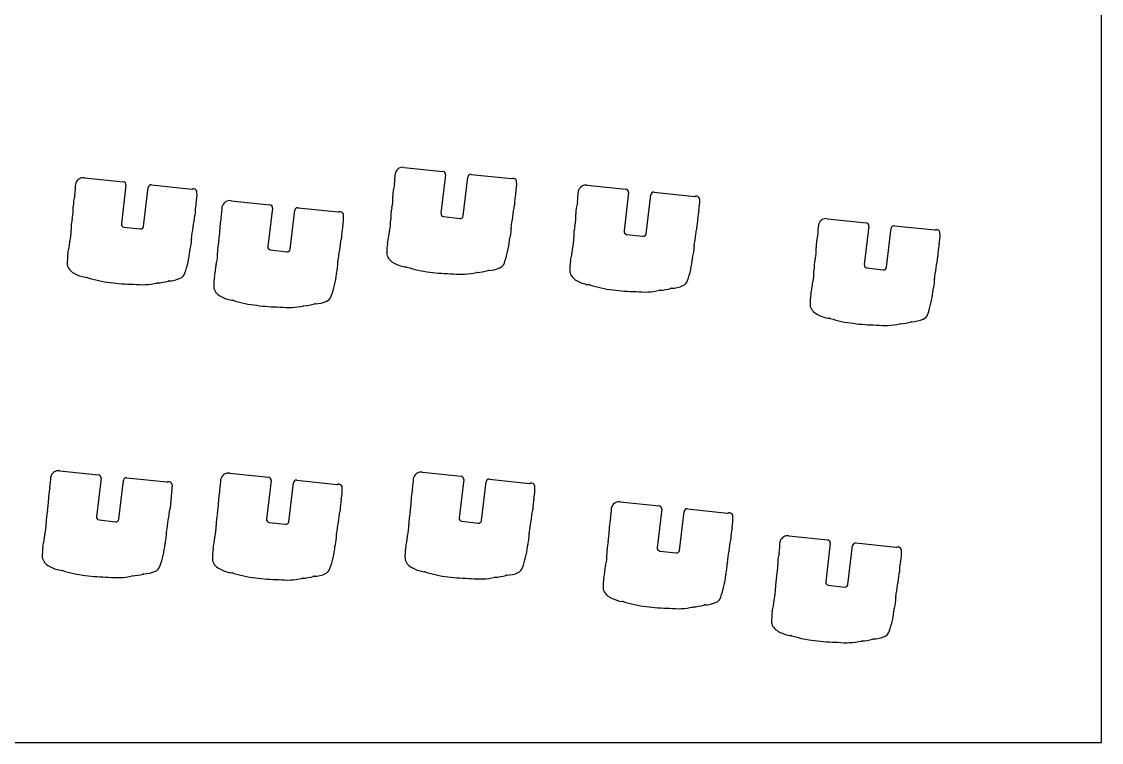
# Model space of a CAD drawing. Extents: x 0 to 821, y 0 to 548.
# Drawn here: x 675.9 to 820.6, y 0 to 96.6 of the extents above; entities that cross this region are included whole.
import ezdxf

# ---------------------------------------------------------------- set-up
doc = ezdxf.new("R2010")
doc.units = 0
doc.layers.add('WHITE', color=7, linetype='CONTINUOUS')

msp = doc.modelspace()

# ---------------------------------------------------------------- linework, layer by layer
at = {"layer": 'WHITE', "linetype": 'CONTINUOUS'}
for p, q in [((820.574183, 0), (820.574183, 548.229817)), ((727.174833, 77.039981), (732.354345, 76.499991)), ((684.353925, 75.639981), (689.533437, 75.099991)), ((732.714833, 76.049981), (732.095063, 70.900024)), ((735.074833, 70.539981), (735.694458, 75.749976)), ((736.134833, 76.099981), (741.525053, 75.539954)), ((689.893925, 74.649981), (689.274154, 69.500024)), ((692.253925, 69.139981), (692.87355, 74.349976)), ((693.313925, 74.699981), (698.704099, 74.139965)), ((751.695287, 74.649981), (756.875287, 74.109981)), ((703.974379, 72.569981), (709.163891, 72.029991)), ((757.235287, 73.669981), (756.615287, 68.519981)), ((759.595287, 68.159981), (760.214913, 73.369976)), ((760.655287, 73.719981), (766.055637, 73.159993)), ((709.524379, 71.579981), (708.904876, 66.429952)), ((711.884379, 66.069981), (712.504004, 71.289976)), ((712.944379, 71.639981), (718.334599, 71.069954)), ((732.444833, 70.449981), (734.624833, 70.189981)), ((783.885741, 70.159981), (789.075243, 69.620007)), ((689.623925, 69.049981), (691.803925, 68.789981)), ((756.965287, 68.069981), (759.145287, 67.809981)), ((789.425741, 69.179981), (788.805741, 64.029981)), ((791.785741, 63.669981), (792.415367, 68.879976)), ((792.855741, 69.229981), (798.246091, 68.669993)), ((709.254379, 65.989981), (711.434792, 65.729958)), ((789.155741, 63.579981), (791.346239, 63.319955)), ((681.013925, 36.379981), (686.204298, 35.839982)), ((729.604833, 36.199981), (734.795207, 35.659982)), ((686.553925, 35.399981), (685.933426, 30.240005)), ((688.913925, 29.889981), (689.54355, 35.099976)), ((689.983925, 35.449981), (695.373927, 34.88998)), ((703.794379, 36.059981), (708.983881, 35.520007)), ((709.334379, 35.079981), (708.714379, 29.929981)), ((711.694379, 29.569981), (712.324004, 34.779976)), ((712.764379, 35.129981), (718.154729, 34.569993)), ((735.144833, 35.219981), (734.534995, 30.060045)), ((737.504833, 29.709981), (738.134458, 34.919976)), ((738.574833, 35.269981), (743.96442, 34.710034)), ((696.07422, 34.489959), (695.804114, 31.370019)), ((756.115428, 32.22995), (761.325287, 31.679981)), ((761.685387, 31.23997), (761.065287, 26.089981)), ((764.045287, 25.729981), (764.665287, 30.939981)), ((765.104913, 31.289979), (770.495287, 30.729981)), ((686.283925, 29.799981), (688.473553, 29.539978)), ((709.064379, 29.479981), (711.254876, 29.219955)), ((734.874833, 29.619981), (737.064462, 29.359978)), ((778.715741, 27.659981), (783.906115, 27.119982)), ((784.255741, 26.679981), (783.635242, 21.520005)), ((786.615741, 21.169981), (787.245367, 26.379976)), ((787.685741, 26.729981), (793.075329, 26.170034)), ((761.415287, 25.639981), (763.595287, 25.379981)), ((783.985741, 21.079981), (786.17537, 20.819978)), ((0, 0), (820.574183, 0))]:
    msp.add_line(p, q, dxfattribs=at)
for centre, radius, start, end in [((726.986833, 76.011281), 1.0457, 79.643208, 159.938), ((684.165925, 74.611281), 1.0457, 79.643208, 159.938), ((694.892833, 78.221981), 31.1534, -6.362, -3.610692), ((726.386566, 76.242875), 0.402578, 161.593059, 177.555808), ((732.314774, 76.098899), 0.403039, -6.971426, 84.365448), ((736.093833, 75.699481), 0.402554, 84.154877, 172.794), ((741.566833, 75.940081), 0.402302, -95.961, -75.835536), ((741.767608, 75.099231), 0.462232, 19.039578, 102.789666), ((741.823833, 75.123981), 0.401041, 2.283366, 18.3175), ((652.071925, 76.821981), 31.1534, -6.362, -3.610692), ((683.565657, 74.842875), 0.402578, 161.593059, 177.555808), ((689.493865, 74.698899), 0.403039, -6.971426, 84.365448), ((693.272925, 74.299481), 0.402554, 84.154877, 172.794), ((698.745925, 74.539381), 0.4016, -95.978, -75.8111), ((698.9467, 73.699231), 0.462232, 19.039578, 102.789666), ((699.002925, 73.723981), 0.401041, 2.283366, 18.3175), ((731.102962, 73.280755), 5.448618, 164.793049, 181.059961), ((725.451684, 74.80137), 0.403924, -13.079489, -4.471653), ((736.153472, 74.767001), 6.082589, -11.445096, 3.515359), ((719.414486, 75.852717), 31.1534, -6.381869, -3.630558), ((750.900287, 73.831381), 0.397904, 156.513963, 172.982), ((751.507287, 73.631081), 1.0361, 79.54578, 159.734), ((756.835287, 73.709981), 0.401995, -5.710593, 84.2894), ((688.282054, 71.880755), 5.448618, 164.793049, 181.059961), ((682.630776, 73.40137), 0.403924, -13.079489, -4.471653), ((693.332564, 73.367001), 6.082589, -11.445096, 3.515359), ((703.793379, 71.539281), 1.04656, 80.039912, 159.253), ((718.064833, 73.074881), 7.59118, -11.05, 0.793148), ((748.705833, 72.096981), 6.75116, 167.484, 180.653163), ((749.974105, 72.425235), 0.402285, -13.688634, -5.042203), ((760.614287, 73.319481), 0.402554, 84.154877, 172.794), ((766.089739, 73.559628), 0.401087, -94.877425, -76.269606), ((766.287505, 72.708035), 0.473216, 18.725972, 102.517873), ((760.675724, 72.416591), 6.088803, -11.814367, 3.233671), ((766.355069, 72.735172), 0.400537, 3.560969, 18.15237), ((675.243925, 71.674881), 7.59118, -11.05, 0.793148), ((705.884925, 70.696981), 6.75116, 167.484, 180.653163), ((671.70248, 73.758169), 31.1537, -6.35452, -3.622156), ((703.195651, 71.782388), 0.401777, 161.478584, 178.915962), ((709.12432, 71.628899), 0.403039, -6.971426, 84.365448), ((712.903379, 71.239481), 0.402554, 84.154877, 172.794), ((718.376379, 71.470081), 0.402302, -95.961, -75.835536), ((718.577154, 70.629231), 0.462232, 19.039578, 102.789666), ((732.105833, 70.155181), 6.75135, 167.469835, 180.893), ((732.488833, 70.845181), 0.397571, 172.071, 263.647079), ((-1302.400113, 378.290687), 2067.169147, -8.607733, -8.521765), ((741.60703, 72.047188), 0.349052, -13.28016, -4.46416), ((755.62478, 70.901997), 5.450227, 164.810362, 181.071991), ((773.22504, 69.706369), 6.75008, 167.477331, 180.563521), ((689.284925, 68.755181), 6.75135, 167.469835, 180.893), ((689.667925, 69.445181), 0.397571, 172.071, 263.647079), ((-1345.221021, 376.890687), 2067.169147, -8.607733, -8.521765), ((698.786121, 70.647188), 0.349052, -13.28016, -4.46416), ((707.913947, 68.821572), 5.450411, 164.806259, 181.172858), ((702.264531, 70.350556), 0.402285, -14.469939, -5.775128), ((712.963531, 70.29963), 6.082603, -11.471099, 3.491024), ((718.633496, 70.651279), 0.401787, 2.67242, 18.688477), ((719.645353, 69.903049), 5.71184, -14.115389, 1.473837), ((734.674833, 70.589981), 0.403113, -97.125, -7.125016), ((742.584056, 70.684499), 7.59233, -11.044656, 0.871889), ((-1277.93769, 375.529078), 2067.179729, -8.596991, -8.511012), ((766.126492, 69.601723), 0.350886, -2.318603, 6.259547), ((783.099368, 69.377275), 0.393631, 161.8385, 178.149871), ((783.699741, 69.136781), 1.03988, 79.697125, 159.558), ((789.035679, 69.228887), 0.393116, -7.146531, 84.223818), ((676.824444, 68.503049), 5.71184, -14.115389, 1.473837), ((691.853925, 69.189981), 0.403113, -97.125, -7.125016), ((694.874222, 68.604079), 7.591195, -11.043095, 0.799546), ((725.513718, 67.624507), 6.75008, 167.461144, 180.547666), ((715.542272, 69.208753), 9.662447, -13.824154, -4.504138), ((725.573833, 68.414281), 0.400646, 166.169743, 174.891), ((736.505166, 68.737601), 4.980199, -16.29811, 1.063378), ((741.884667, 68.863137), 0.401528, 174.734848, 184.730248), ((756.626287, 67.765181), 6.75135, 167.469, 180.893), ((757.015287, 68.469981), 0.403113, 172.875, 262.874984), ((759.195287, 68.209981), 0.403113, -97.125, -7.125016), ((751.633356, 71.554719), 31.1479, -6.737958, -3.985189), ((792.814741, 68.829481), 0.402554, 84.154877, 172.794), ((798.280741, 69.069581), 0.401087, -94.956, -76.260594), ((798.480802, 68.222798), 0.469087, 18.285208, 102.911196), ((792.876235, 67.926064), 6.078852, -11.828907, 3.243485), ((798.547522, 68.245631), 0.398573, 3.505356, 18.177819), ((672.971925, 67.767081), 9.40941, -13.691, -4.370984), ((682.752925, 67.014281), 0.400646, 166.169743, 174.891), ((693.684257, 67.337601), 4.980199, -16.29811, 1.063378), ((699.063759, 67.463137), 0.401528, 174.734848, 184.730248), ((708.915379, 65.685181), 6.75135, 167.469, 180.893), ((-1325.590567, 373.830687), 2067.169147, -8.607733, -8.521765), ((718.417916, 67.582931), 0.34679, -12.646467, -3.793467), ((733.804566, 65.674147), 8.963946, 172.140083, 181.688696), ((729.267833, 68.424381), 12.0621, -20.247388, -5.492), ((741.676946, 67.244468), 0.40319, 166.296604, 176.375608), ((744.165711, 67.521671), 5.71172, -14.10248, 1.38735), ((787.828422, 66.446753), 5.454064, 165.199869, 181.436842), ((782.174004, 67.939549), 0.394089, -14.634352, -5.733852), ((805.415494, 65.216369), 6.75008, 167.477331, 180.563521), ((690.982925, 64.250681), 8.96209, 171.728534, 181.539), ((686.438433, 66.987435), 12.067165, -20.051472, -5.31342), ((698.85616, 65.844969), 0.40319, 166.369851, 176.445046), ((696.454803, 65.441671), 5.71172, -14.10248, 1.38735), ((709.294379, 66.380581), 0.392619, 172.776, 264.152919), ((711.489971, 66.124238), 0.398122, -97.966778, -7.832814), ((725.245807, 65.41688), 0.401353, -179.016113, -161.577422), ((726.625947, 65.888547), 1.859855, -161.228106, -112.482169), ((740.311584, 66.778599), 9.41098, -13.697632, -4.37933), ((750.096027, 66.037279), 0.401582, 166.65497, 176.759082), ((761.025784, 66.358163), 4.980024, -16.304912, 1.056947), ((766.400329, 66.425202), 0.396146, 166.158139, 176.407466), ((774.78617, 66.207076), 7.5906, -11.067478, 0.776862), ((798.316946, 65.111723), 0.350886, -2.318603, 6.259547), ((682.424925, 64.015181), 0.400844, -179.257029, -161.809), ((683.805038, 64.488547), 1.859855, -161.228106, -112.482169), ((692.610094, 64.755145), 9.40608, -14.060866, -4.72715), ((702.385119, 63.957279), 0.401582, 166.65497, 176.759082), ((713.303774, 64.269912), 4.991346, -16.288344, 1.149163), ((718.694246, 64.403493), 0.401528, 174.785838, 184.782596), ((727.840833, 67.714281), 4.03379, -118.521512, -95.633), ((727.388833, 63.304081), 0.39989, 70.0457, 81.94035), ((732.330833, 78.564481), 15.6411, -107.892893, -96.372), ((739.582833, 64.557981), 1.04809, -67.448967, -17.09), ((758.323387, 63.261371), 8.961629, 171.731916, 181.543393), ((753.783742, 66.013024), 12.064764, -20.08407, -5.38908), ((766.198907, 64.868529), 0.403889, 166.906488, 178.384015), ((788.812741, 63.243581), 6.74744, 167.1, 180.54), ((789.205741, 63.979981), 0.403113, 172.875, 262.874984), ((791.390247, 63.715636), 0.398121, -96.346386, -6.584994), ((-1245.707821, 371.299675), 2067.179333, -8.604298, -8.518317), ((685.019925, 66.314281), 4.03379, -118.521512, -95.633), ((684.567925, 61.904081), 0.39989, 70.0457, 81.94035), ((689.510484, 77.1643), 15.641035, -107.895048, -96.375411), ((696.769925, 63.166281), 1.05284, -68.024295, -17.48), ((710.616379, 61.238481), 8.96698, 172.106646, 181.908), ((706.077379, 63.954381), 12.0621, -20.247388, -5.492), ((718.486492, 62.774468), 0.40319, 166.296604, 176.375608), ((734.123833, 89.619281), 26.8324, -97.557245, -90.874), ((734.816833, 72.049581), 9.32498, -96.788728, -77.378), ((736.945833, 62.560181), 0.400372, 93.0639, 103.186485), ((736.589833, 69.090881), 6.14002, -86.876122, -73.294), ((738.482252, 62.83351), 0.397478, 93.99999, 108.694952), ((738.307833, 67.285981), 4.05866, -87.928685, -65.595), ((749.764241, 63.036816), 0.399585, -177.587713, -161.490341), ((751.141335, 63.50404), 1.853778, -161.308722, -112.391007), ((776.361876, 62.99483), 5.70673, -13.733679, 1.859323), ((691.302925, 88.219281), 26.8324, -97.558, -90.874), ((691.995925, 70.649581), 9.32498, -96.788728, -77.378), ((694.124925, 61.160181), 0.400372, 93.0639, 103.186485), ((693.768925, 67.690881), 6.14002, -86.876122, -73.294), ((695.661343, 61.43351), 0.397478, 93.99999, 108.694952), ((695.486925, 65.885981), 4.05866, -87.928685, -65.595), ((702.05537, 60.945844), 0.401043, -179.154651, -161.718511), ((703.435492, 61.418547), 1.859855, -161.228106, -112.482169), ((752.385287, 65.326881), 4.03878, -118.870876, -95.968), ((751.909287, 60.914081), 0.39989, 70.0457, 81.938355), ((756.805287, 76.196381), 15.6479, -107.70797, -96.2), ((761.110287, 66.710881), 6.14002, -86.876122, -73.294), ((763.003287, 60.451581), 0.399423, 93.9756, 108.685254), ((762.851287, 64.911381), 4.06326, -88.246868, -65.979), ((764.103087, 62.178198), 1.057658, -67.647133, -16.941569), ((772.503741, 62.297081), 9.40941, -13.691, -4.370837), ((782.268416, 61.487578), 0.393672, 157.220801, 166.42515), ((793.215852, 61.868136), 4.990235, -16.271089, 1.054866), ((798.605482, 61.992129), 0.401528, 174.590408, 184.588712), ((704.650379, 63.244281), 4.03379, -118.521512, -95.633), ((716.392379, 60.087981), 1.04809, -67.452063, -17.09), ((758.644287, 87.239281), 26.8324, -97.557377, -90.874), ((759.337287, 69.669581), 9.32498, -96.788728, -77.378), ((761.466287, 60.180181), 0.400372, 93.0639, 103.186485), ((790.51488, 58.780032), 8.962405, 171.724559, 181.598056), ((785.972243, 61.523654), 12.066829, -20.0838, -5.390717), ((798.378888, 60.331759), 0.397477, 159.653422, 171.572546), ((704.198379, 58.834081), 0.39989, 70.0457, 81.94035), ((709.094264, 74.114098), 15.645615, -107.710111, -96.202334), ((710.933379, 85.149381), 26.8225, -97.561237, -90.873), ((711.626379, 67.589581), 9.32498, -96.784945, -77.378), ((713.755379, 58.100181), 0.400372, 93.0639, 103.186485), ((713.399379, 64.630881), 6.14002, -86.876122, -73.294), ((715.291797, 58.37351), 0.397478, 93.99999, 108.694952), ((715.142379, 62.821881), 4.05369, -88.279718, -65.952), ((781.956741, 58.546081), 0.401041, -177.715339, -161.683), ((783.336891, 59.01844), 1.85977, -161.23072, -112.484457), ((784.576446, 60.839944), 4.041841, -118.858571, -95.971592), ((784.157741, 56.425381), 0.394638, 77.0717, 90.259868), ((789.051741, 71.694481), 15.6411, -107.893571, -96.372), ((795.050741, 60.423581), 4.06545, -88.234113, -65.985), ((796.290741, 57.684881), 1.05939, -66.96293, -16.727), ((790.844741, 82.749281), 26.8324, -97.557245, -90.874), ((791.537741, 65.180081), 9.32548, -96.788365, -77.378), ((793.671741, 55.690981), 0.400646, 95.1087, 103.893066), ((793.300741, 62.219181), 6.13831, -86.868482, -73.292), ((795.191204, 55.96106), 0.39927, 92.179283, 108.355386), ((680.832925, 35.349281), 1.04656, 80.039912, 159.253), ((729.418833, 35.176781), 1.03988, 79.697125, 159.558), ((648.742025, 37.568169), 31.1537, -6.35452, -3.622156), ((680.235197, 35.592388), 0.401777, 161.478584, 178.915962), ((686.159967, 35.445849), 0.396619, -6.640984, 83.582484), ((689.942925, 35.049481), 0.402554, 84.154877, 172.794), ((695.438925, 35.279981), 0.39538, -99.462, -80.546176), ((695.615059, 34.438989), 0.46447, 18.96774, 103.850543), ((671.541993, 37.454719), 31.1479, -6.737958, -3.985189), ((703.008005, 35.277275), 0.393631, 161.8385, 178.149871), ((703.608379, 35.036781), 1.03988, 79.697125, 159.558), ((708.944317, 35.128887), 0.393116, -7.146531, 84.223818), ((712.723379, 34.729481), 0.402554, 84.154877, 172.794), ((697.332934, 37.388169), 31.1537, -6.35452, -3.622156), ((728.826833, 35.414581), 0.402469, 161.845655, 179.23), ((734.750876, 35.265849), 0.396619, -6.640984, 83.582484), ((738.533833, 34.869481), 0.402554, 84.154877, 172.794), ((744.199869, 34.262873), 0.469009, 18.276827, 102.9103), ((684.957178, 32.664137), 5.454868, 165.173726, 181.513972), ((679.322811, 34.216048), 0.393395, -23.37354, -14.120227), ((695.673925, 34.461881), 0.401368, 4.012319, 18.6086), ((707.737059, 32.346753), 5.454064, 165.199869, 181.436842), ((702.082642, 33.839549), 0.394089, -14.634352, -5.733852), ((718.189379, 34.969581), 0.401087, -94.956, -76.260594), ((718.389414, 34.122873), 0.469009, 18.276827, 102.9103), ((712.784872, 33.826064), 6.078852, -11.828907, 3.243485), ((718.454175, 34.144939), 0.400596, 3.586918, 18.184826), ((733.544326, 32.451997), 5.450227, 164.810362, 181.071991), ((727.894985, 33.980556), 0.402285, -14.469939, -5.775128), ((744.000337, 35.099635), 0.391253, -95.267175, -75.98641), ((738.593833, 33.931181), 6.0831, -11.48513, 3.56996), ((744.264833, 34.281881), 0.401368, 4.012319, 18.6086), ((671.913773, 32.414102), 7.59118, -11.044014, 0.799425), ((694.693379, 32.095681), 7.59214, -11.054, 0.862708), ((725.324132, 31.116369), 6.75008, 167.477331, 180.563521), ((720.503833, 32.235681), 7.59214, -11.054, 0.863002), ((751.144833, 31.257481), 6.75008, 167.487, 180.572628), ((755.953668, 31.199378), 1.04319, 81.079573, 159.773596), ((685.944925, 29.496181), 6.74147, 167.459693, 180.903), ((-1348.579638, 337.519675), 2067.179333, -8.604298, -8.518317), ((695.459445, 31.398162), 0.345816, -13.483888, -4.667888), ((708.720034, 29.132575), 6.745953, 167.087806, 180.447232), ((-1325.799184, 337.199675), 2067.179333, -8.604298, -8.518317), ((718.225584, 31.011723), 0.350886, -2.318603, 6.259547), ((734.54601, 29.315976), 6.751539, 167.476248, 180.899724), ((-1299.98873, 337.339675), 2067.179333, -8.604298, -8.518317), ((744.050353, 31.218162), 0.345816, -13.483888, -4.667888), ((723.861589, 33.396715), 31.154137, -6.33344, -3.582784), ((755.357287, 31.433681), 0.402776, 161.718, 177.695939), ((761.290287, 31.283981), 0.397544, -6.356, 84.949104), ((765.064656, 30.889443), 0.402554, 84.260607, 172.787966), ((770.537287, 31.129381), 0.401602, -96.003032, -75.85), ((770.731287, 30.282181), 0.467706, 18.4184, 101.822555), ((770.795436, 30.299834), 0.401368, 4.304193, 18.920719), ((673.494255, 29.251296), 5.71172, -14.098601, 1.390887), ((686.333925, 30.199381), 0.402554, 174.208, 262.86439), ((688.523293, 29.929434), 0.392619, -97.278179, -5.76722), ((696.270553, 28.894994), 5.70673, -13.735376, 1.856969), ((709.114379, 29.879981), 0.403113, 172.875, 262.874984), ((711.298884, 29.615636), 0.398121, -96.346386, -6.584994), ((722.085257, 29.071671), 5.71172, -14.10248, 1.38735), ((734.929833, 30.013781), 0.397539, 173.317, 262.049227), ((737.114201, 29.749434), 0.392619, -97.278179, -5.76722), ((760.072891, 28.471802), 5.44859, 164.804204, 181.175603), ((754.424518, 30.001059), 0.403166, -14.520077, -5.850159), ((765.12475, 29.961059), 6.08212, -11.485899, 3.477294), ((669.639743, 28.567155), 9.41591, -14.058445, -4.734503), ((679.414415, 27.767656), 0.391528, 166.362397, 176.731626), ((690.343499, 28.080525), 4.991155, -16.296348, 1.142175), ((695.733792, 28.213493), 0.401528, 174.785838, 184.782596), ((702.183391, 27.399717), 0.395051, 159.200303, 169.750836), ((713.124489, 27.768136), 4.990235, -16.271089, 1.054866), ((718.514119, 27.892129), 0.401528, 174.590408, 184.588712), ((718.24025, 28.383953), 9.40608, -14.05338, -4.719891), ((728.005324, 27.587656), 0.391528, 166.362397, 176.731626), ((738.935308, 27.909384), 4.989848, -16.286894, 1.040623), ((744.324573, 28.032129), 0.401528, 174.590408, 184.588712), ((747.033064, 28.244638), 7.59326, -11.044425, 0.870619), ((777.676729, 27.288975), 6.751625, 167.503025, 180.669879), ((778.529741, 26.636781), 1.03988, 79.697125, 159.558), ((687.643275, 24.993093), 8.962505, 171.74499, 181.554353), ((683.107569, 27.765616), 12.071797, -20.236822, -5.493349), ((695.516666, 26.588494), 0.393329, 166.550236, 176.868443), ((692.413379, 28.201781), 9.40981, -13.72, -4.460249), ((705.882952, 27.423349), 12.064779, -20.085818, -5.390329), ((718.287597, 26.23195), 0.397477, 159.682827, 171.604943), ((736.242651, 24.808828), 8.971234, 171.725605, 181.526032), ((731.699015, 27.585695), 12.067208, -20.19461, -6.641784), ((731.724833, 27.806881), 12.0692, -7.699, -6.551), ((744.109184, 26.422915), 0.394017, 167.231938, 178.979193), ((761.074903, 25.324252), 6.75027, 167.458967, 180.800191), ((761.465287, 26.039981), 0.403113, 172.874984, 262.875), ((-1268.027712, 325.287554), 2060.624982, -8.404925, -8.318927), ((770.531287, 27.244881), 0.395815, -13.87, -5.049953), ((746.445741, 28.865181), 31.1537, -6.386, -3.653562), ((777.929414, 26.878228), 0.393379, 161.972475, 179.74707), ((783.861784, 26.725849), 0.396619, -6.640984, 83.582484), ((787.644741, 26.329481), 0.402554, 84.154877, 172.794), ((793.111246, 26.559635), 0.391253, -95.267175, -75.98641), ((793.310777, 25.722873), 0.469009, 18.276827, 102.9103), ((679.084925, 24.755181), 0.400844, -179.257029, -161.809), ((680.467096, 25.236684), 1.864435, -161.011679, -112.16462), ((710.423379, 24.679081), 8.96224, 171.71831, 181.592), ((748.615467, 25.090699), 5.711522, -14.092855, 1.397358), ((763.645287, 25.779981), 0.403113, -97.125016, -7.125), ((782.658886, 23.944627), 5.454638, 165.178407, 181.414698), ((777.024628, 25.496048), 0.393395, -23.37354, -14.120227), ((787.704969, 25.392302), 6.082803, -11.495917, 3.559555), ((793.375741, 25.741881), 0.401368, 4.012319, 18.6086), ((681.689925, 27.054281), 4.03379, -118.52307, -95.633), ((693.422172, 23.907585), 1.060686, -67.164429, -17.424354), ((701.865379, 24.446081), 0.401041, -177.715339, -161.683), ((703.242474, 24.921901), 1.857997, -161.099357, -112.066974), ((704.496946, 26.735768), 4.039039, -118.9082, -96.154476), ((716.199379, 23.584881), 1.05939, -66.96293, -16.727), ((727.664662, 24.618671), 0.393099, -172.875069, -156.202319), ((729.060938, 25.053869), 1.853642, -161.315824, -112.394682), ((730.304833, 26.876881), 4.03878, -118.870876, -95.968), ((742.009656, 23.724805), 1.059538, -66.928314, -16.72033), ((744.764911, 24.365085), 9.409333, -13.991995, -4.4805), ((754.5468, 23.6106), 0.401781, 167.146829, 177.228121), ((765.476971, 23.932214), 4.97949, -16.354977, 1.009948), ((770.851287, 23.999181), 0.396146, 166.75, 176.99), ((769.614639, 23.695155), 7.59214, -11.049956, 0.866431), ((800.240741, 22.674981), 6.74505, 167.107, 180.212363), ((681.236925, 22.641781), 0.402302, 70.0813, 81.845253), ((686.13345, 37.924213), 15.64569, -107.710223, -96.200979), ((687.972925, 48.959381), 26.8225, -97.561237, -90.873), ((688.665925, 31.400081), 9.32548, -96.784582, -77.378), ((690.799925, 21.910981), 0.400646, 95.1087, 103.893066), ((690.428925, 28.439181), 6.13831, -86.868482, -73.292), ((692.319388, 22.18106), 0.39927, 92.179283, 108.355386), ((692.181925, 26.631881), 4.05369, -88.2714, -65.952), ((704.065379, 22.315481), 0.404513, 77.2332, 90.206201), ((708.960379, 37.594481), 15.6411, -107.893206, -96.372), ((710.753379, 48.649281), 26.8324, -97.557245, -90.874), ((711.446379, 31.080081), 9.32548, -96.788365, -77.378), ((713.580379, 21.590981), 0.400646, 95.1087, 103.893066), ((713.209379, 28.119181), 6.13831, -86.868482, -73.292), ((715.099842, 21.86106), 0.39927, 92.179283, 108.355386), ((714.959379, 26.323581), 4.06545, -88.234113, -65.985), ((729.828833, 22.464081), 0.39989, 70.0457, 81.938355), ((734.724718, 37.744098), 15.645615, -107.710111, -96.202334), ((736.563833, 48.789281), 26.8324, -97.558455, -90.874), ((737.256833, 31.219581), 9.32498, -96.788728, -77.378), ((739.385833, 21.730181), 0.400372, 93.0639, 103.186485), ((739.029833, 28.260881), 6.14002, -86.876122, -73.294), ((740.922252, 22.00351), 0.397478, 93.99999, 108.694952), ((740.770833, 26.461381), 4.06326, -88.25555, -65.979), ((762.775699, 20.86727), 8.96442, 172.160288, 181.772175), ((758.239287, 23.608081), 12.0616, -20.115, -5.51), ((770.648494, 22.441193), 0.403433, 167.275862, 178.758708), ((783.646741, 20.776181), 6.74147, 167.459192, 180.903), ((-1250.877821, 328.799675), 2067.179333, -8.604298, -8.518317), ((793.155706, 22.612026), 0.342147, -2.428684, 6.369026), ((754.216343, 20.604608), 0.401041, -177.918568, -161.901864), ((755.599223, 21.075871), 1.86199, -161.336829, -111.212075), ((771.196071, 20.531296), 5.71172, -14.098601, 1.390887), ((784.035741, 21.479381), 0.402554, 174.208, 262.86439), ((786.22511, 21.209434), 0.392619, -97.278179, -5.76722), ((756.839287, 22.895781), 4.038139, -118.29, -96.032588), ((756.406287, 18.486081), 0.393986, 77.012599, 88.7471), ((761.294747, 33.755755), 15.6405, -107.871923, -96.309537), ((768.553425, 19.748039), 1.05195, -66.965178, -15.889715), ((767.332713, 19.791366), 9.41098, -13.714972, -4.396073), ((777.104198, 18.998262), 0.394766, 158.963144, 169.528699), ((788.046216, 19.369384), 4.989848, -16.286894, 1.040623), ((793.435482, 19.492129), 0.401528, 174.590408, 184.588712), ((763.101287, 44.808881), 26.831551, -97.55, -90.80337), ((763.801287, 27.240281), 9.322576, -96.629, -77.463315), ((765.916287, 17.750181), 0.400377, 93.016017, 103.196), ((765.560287, 24.280881), 6.139924, -86.873, -73.296852), ((767.452287, 18.023481), 0.397493, 93.950013, 108.68), ((767.288559, 22.47849), 4.06075, -88.075838, -65.615949), ((785.344236, 16.274085), 8.961629, 171.749452, 181.560448), ((780.813529, 19.061913), 12.069423, -20.272642, -5.572438), ((793.219741, 17.881381), 0.394017, 167.003, 178.757525), ((776.786741, 16.035181), 0.400844, -179.266, -161.809), ((778.163801, 16.512007), 1.858081, -161.096765, -112.064709), ((779.397129, 18.34247), 4.04351, -118.531071, -95.842767), ((791.120531, 15.184821), 1.059566, -66.927008, -16.719087), ((778.943741, 13.920351), 0.401805, 70.8833, 84.033817), ((783.834741, 29.204381), 15.6458, -107.709825, -96.199), ((785.674741, 40.249281), 26.8324, -97.558455, -90.874), ((786.367741, 22.680081), 9.32548, -96.788365, -77.378), ((788.501741, 13.190951), 0.400646, 95.1087, 103.892037), ((788.130741, 19.719181), 6.13831, -86.868497, -73.292), ((790.021068, 13.461015), 0.39927, 92.159726, 108.334797), ((789.881741, 17.921381), 4.06326, -88.247269, -65.979)]:
    msp.add_arc(centre, radius, start, end, dxfattribs=at)

doc.saveas('drawing.dxf')
